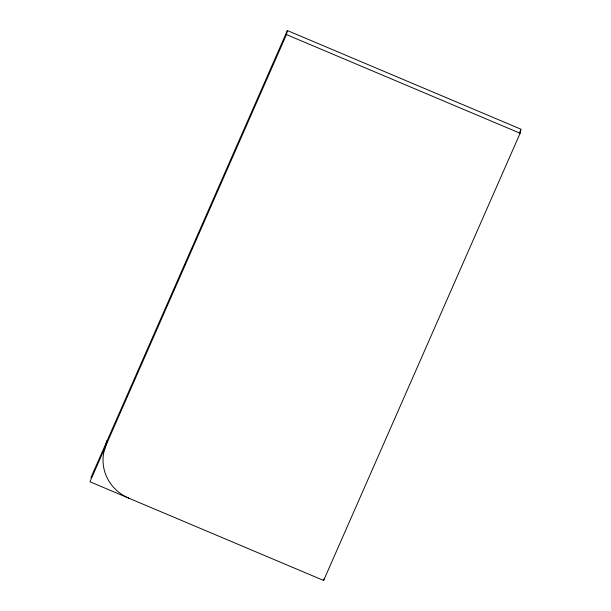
<?xml version="1.0" encoding="UTF-8"?>
<svg xmlns="http://www.w3.org/2000/svg" width="611" height="611" viewBox="0 0 611 611"><rect width="100%" height="100%" fill="white"/><g stroke="black" fill="none" stroke-linecap="round" stroke-linejoin="round"><path stroke-width="0.92" d="M286.452 34.583L287.369 30.55L521.038 129.234L520.114 133.267L323.631 580.45L89.962 481.766L286.452 34.583L520.114 133.267M323.631 580.45L323.998 578.838M90.886 477.733L287.369 30.55M519.503 132.724L520.656 130.105M104.412 450.254A42.327 40.647 12.9 0 1 107.253 440.47L106.337 444.502A42.327 40.647 12.9 0 0 128.906 498.217"/></g></svg>
